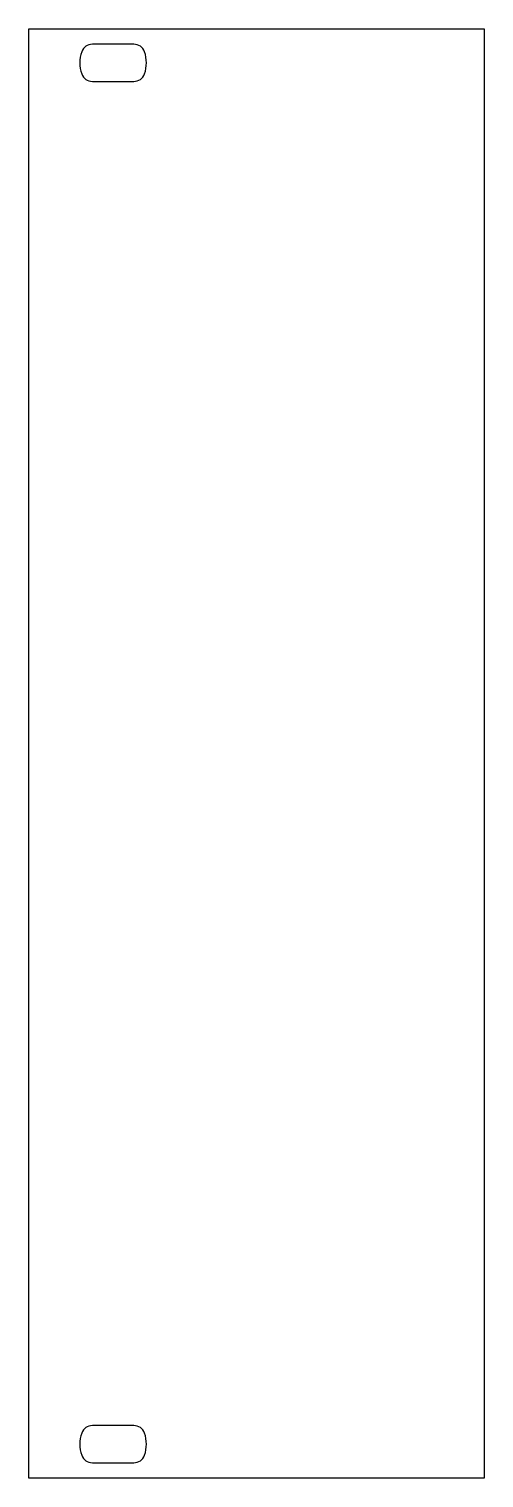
# Model space of a CAD drawing. Header units: millimetres. Extents: x 0 to 40, y 0 to 128.
import ezdxf

# ---------------------------------------------------------------- set-up
doc = ezdxf.new("R2010")
doc.units = ezdxf.units.MM
doc.layers.add('Contour', color=7, linetype='CONTINUOUS')

msp = doc.modelspace()

# ---------------------------------------------------------------- linework, layer by layer
at = {"layer": 'Contour', "color": 7, "linetype": 'CONTINUOUS'}
for p, q in [((0, 0), (0, 128.4)), ((0, 128.4), (40.3, 128.4)), ((40.3, 128.4), (40.3, 0)), ((9.288, 127.05), (5.612, 127.05)), ((5.612, 123.75), (9.288, 123.75)), ((9.288, 4.65), (5.612, 4.65)), ((5.612, 1.35), (9.288, 1.35)), ((40.3, 0), (0, 0))]:
    msp.add_line(p, q, dxfattribs=at)
for centre, radius, start, end in [((7.45, 125.4), 2.94962, 160.53303, 199.46697), ((5.61193, 126.05), 1, 89.99581, 160.54904), ((9.28807, 126.05), 1, 19.45096, 90.00419), ((7.45, 125.4), 2.94962, 340.53303, 379.46697), ((5.61193, 124.75), 1, 199.45096, 270.00419), ((9.28807, 124.75), 1, 269.99581, 340.54904), ((7.45, 3), 2.94962, 160.53303, 199.46697), ((5.61193, 3.65), 1, 89.99581, 160.54904), ((9.28807, 3.65), 1, 19.45096, 90.00419), ((7.45, 3), 2.94962, 340.53303, 379.46697), ((5.61193, 2.35), 1, 199.45096, 270.00419), ((9.28807, 2.35), 1, 269.99581, 340.54904)]:
    msp.add_arc(centre, radius, start, end, dxfattribs=at)

doc.saveas('drawing.dxf')
